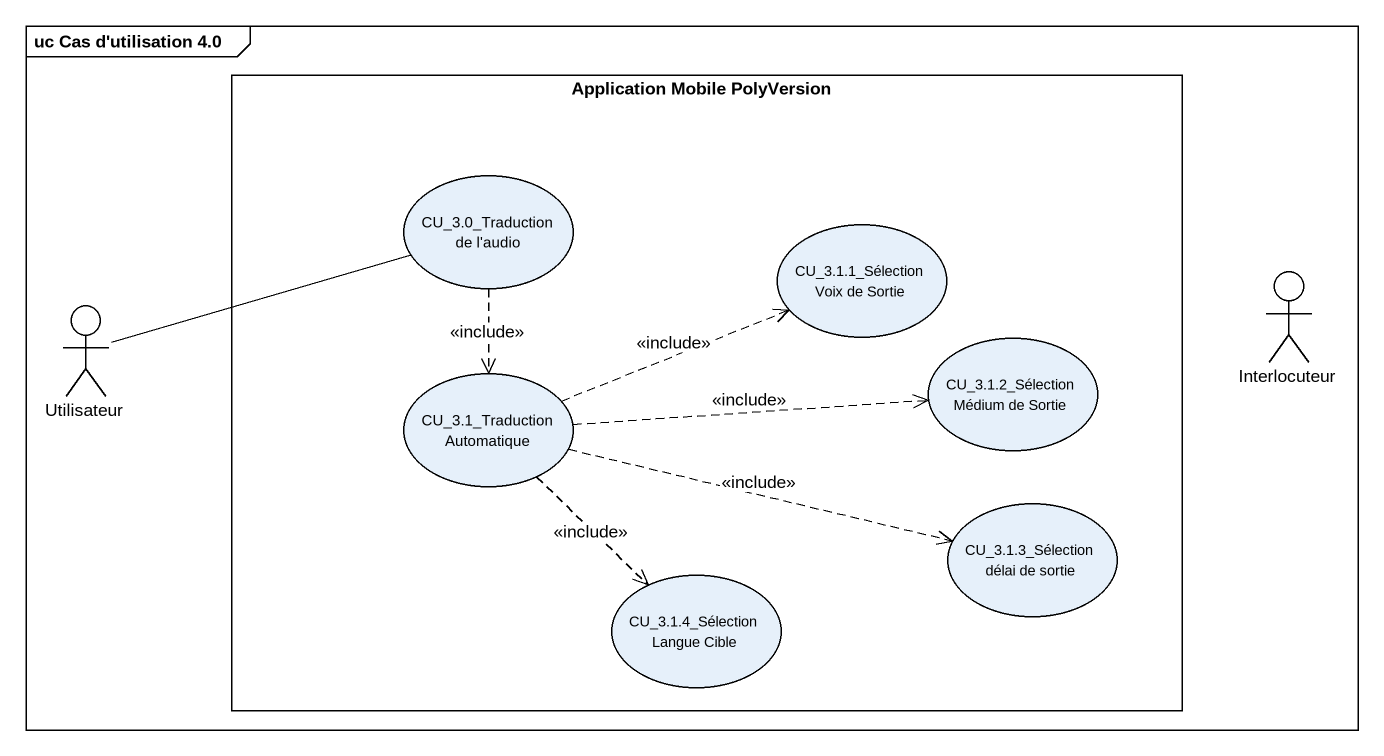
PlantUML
@startuml
mainframe uc Cas d'utilisation 4.0
rectangle "Application Mobile PolyVersion" as Application_Mobile {
  usecase "CU_3.0_Traduction de l'audio" as CU_3_0_Traduction_de_l_audio
  usecase "CU_3.1.1_Sélection Voix de Sortie" as CU_3_1_1_Sélection_Voix_de
  usecase "CU_3.1_Traduction Automatique" as CU_3_1_Traduction
  usecase "CU_3.1.2_Sélection Médium de Sortie" as CU_3_1_2_Sélection_Médium
  usecase "CU_3.1.3_Sélection délai de sortie" as CU_3_1_3_Sélection_délai_de
  usecase "CU_3.1.4_Sélection Langue Cible" as CU_3_1_4_Sélection_Langue
}
actor Utilisateur
actor Interlocuteur
CU_3_0_Traduction_de_l_audio ..> CU_3_1_Traduction : <<include>>
Utilisateur -right- CU_3_0_Traduction_de_l_audio
CU_3_1_Traduction .right.> CU_3_1_1_Sélection_Voix_de : <<include>>
CU_3_1_Traduction .right.> CU_3_1_2_Sélection_Médium : <<include>>
CU_3_1_Traduction .right.> CU_3_1_3_Sélection_délai_de : <<include>>
CU_3_1_Traduction ..> CU_3_1_4_Sélection_Langue : <<include>>
@enduml
